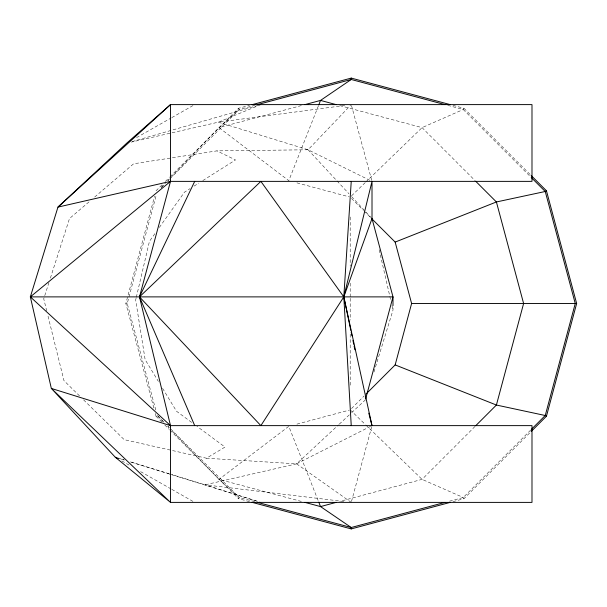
<?xml version="1.0" encoding="UTF-8"?>
<svg xmlns="http://www.w3.org/2000/svg" width="607" height="607" viewBox="0 0 607 607"><rect width="100%" height="100%" fill="white"/><g stroke="black" fill="none" stroke-linecap="round" stroke-linejoin="round"><path stroke-width="0.46" stroke-dasharray="3.04 2.28" d="M136.097 298.212L135.665 300.048L145.141 359.64L158.366 381.393M136.309 297.293L149.459 241.305L155.475 232.86M153.844 408.025L125.839 303.5L154.573 196.251M155.779 410.044L127.235 303.5L156.507 194.225M351.491 501.473L371.765 426.539M373.95 372.061L392.995 310.116L392.995 305.389M48.947 282.589L43.734 298.826L46.693 310.776M50.396 278.082L69.501 218.55L89.669 201.327M318.447 105.717L288.788 180.681L218.998 127.629L171.698 176.546M249.447 501.632L238.536 498.711L239.234 497.497L169.907 428.17M453.042 105.368L463.945 108.289L463.247 109.503L422.077 127.629L365.793 182.054M159.307 227.488L184.475 192.169L190.052 188.64M94.707 197.017L133.601 163.791L216.911 150.87L308.06 149.777L350.588 105.299M161.181 187.419L165.127 183.344M167.752 180.62L169.072 179.262M156.037 190.795L162.691 184.141M165.347 181.478L169.338 177.487M170.006 176.827L238.536 108.289L249.447 105.368M161.242 187.495L165.241 183.496M167.911 180.825L169.239 179.497M169.907 178.83L239.234 109.503L254.72 105.352M351.521 408.549L364.079 395.984M474.978 426.463L422.077 479.371L339.745 501.428M530.579 430.173L463.247 497.497L447.769 501.648M453.042 501.632L463.945 498.711L530.48 432.169M351.552 195.818L365.118 182.707M169.892 474.006L205.06 484.818L296.603 463.839L338.562 424.832M339.252 424.187L350.945 413.321M351.635 412.677L365.391 399.892M194.043 186.121L198.823 183.102M202.806 180.583L235.493 159.945L216.911 150.87M83.599 399.884L124.2 439.658L206.433 458.217L225.015 447.056L196.956 426.326M155.301 413.473L156.037 416.205L157.243 415.507L164.573 422.836M136.567 137.592L170.962 118.084M171.781 117.614L193.079 105.542M206.433 458.217L296.603 463.839L372.008 425.628M260.873 104.609L218.285 122.182L131.317 142.114M132.174 141.598L258.15 105.39M301.33 105.572L218.998 127.629L239.234 109.503L238.536 108.289M296.914 424.141L349.298 410.112M344.685 105.474L218.285 122.182L308.06 149.777L370.323 180.545M125.839 303.5L127.235 303.5M343.744 501.488L205.06 484.818L259.971 502.103M447.769 105.352L463.247 109.503L530.579 176.827M339.745 105.572L422.077 127.629L474.978 180.537M296.914 182.859L349.298 196.888M301.33 501.428L218.998 479.371L171.698 430.454M254.72 501.648L239.234 497.497L218.998 479.371L288.788 426.319L318.447 501.283M116.18 457.496L124.26 459.985M130.49 461.897L169.148 473.779M117.993 458.065L124.321 460.03M131.56 462.268L258.157 501.549M121.832 460.948L130.019 465.599M140.665 471.654L170.969 488.885M171.781 489.348L193.079 501.458M296.603 463.839L351.241 502.391M191.653 422.404L176.485 411.205L162.281 387.835M350.201 409.869L365.118 424.293M365.793 424.946L422.077 479.371L463.247 497.497L463.945 498.711M79.54 395.908L63.978 380.657L47.604 314.456M463.945 108.289L530.48 174.831M351.521 198.451L363.418 210.356M364.079 211.016L371.355 218.285M167.911 426.175L169.239 427.503M156.037 416.205L162.023 422.191M164.687 424.854L169.338 429.513M170.006 430.173L238.536 498.711M157.243 415.507L163.154 421.622M167.752 426.38L169.072 427.738M308.06 149.777L348.987 193.808M351.544 196.554L372.008 218.566M351.491 105.527L372.008 181.372M379.14 249.697L389.633 295.465M389.846 296.383L390.688 300.048M391.947 305.541L392.995 310.116M350.201 216.987L350.201 266.154M350.201 283.173L350.201 297.354M350.201 298.303L350.201 320.048M350.201 334.229L350.201 386.227"/><path stroke-width="0.91" d="M351.241 181.372L343.812 296.884L351.241 425.628M170.499 181.372L139.481 296.884L170.499 425.628L170.499 502.391L531.99 502.391L531.99 425.628L170.499 425.628L51.337 388.434L30.35 296.884L57.953 207.108L126.742 143.161L170.499 104.609L531.99 104.609L531.99 181.372L170.499 181.372L57.953 207.108L170.499 104.609L170.499 181.372L30.35 296.884L170.499 425.628M365.634 398.981L392.995 296.884L372.008 218.566L372.008 181.372L343.812 296.884L260.873 425.628L139.481 296.884L194.71 181.372M366.067 394.004L395.157 364.913L411.607 303.5L395.157 242.087L372.015 218.952M531.148 431.509L546.452 416.205L576.65 303.5L546.452 190.795L531.148 175.491M372.008 218.566L343.812 296.884L350.816 330.291M318.789 104.836L320.534 100.421L351.241 79.487L445.037 104.624M475.645 425.795L496.405 405.036L523.613 303.5L496.405 201.964L475.645 181.205M531.246 429.506L545.245 415.507L575.254 303.5L545.245 191.493L531.246 177.494M546.452 190.795L545.245 191.493L496.405 201.964L395.157 242.087M252.171 104.639L351.241 78.091L450.311 104.639M257.451 104.624L351.241 79.487L351.241 78.091M304.987 104.594L320.534 100.421L336.088 104.594M336.088 502.406L320.534 506.579L304.987 502.406M445.037 502.376L351.241 527.513L257.451 502.376M252.171 502.361L351.241 528.909L450.311 502.361M30.35 296.884L392.995 296.884L392.995 305.389M411.607 303.5L576.65 303.5M395.157 364.913L496.405 405.036L545.245 415.507L546.452 416.205M115.284 457.223L170.499 502.391L51.337 388.434L115.284 457.223L117.735 458.619M194.71 425.628L139.481 296.884L260.873 181.372L343.812 296.884L372.008 425.628L368.813 413.2M318.789 502.164L320.534 506.579L351.241 527.513L351.241 528.909M351.203 332.15L351.977 335.861M352.955 340.497L353.729 344.215M354.116 346.066L354.898 349.776"/></g></svg>
